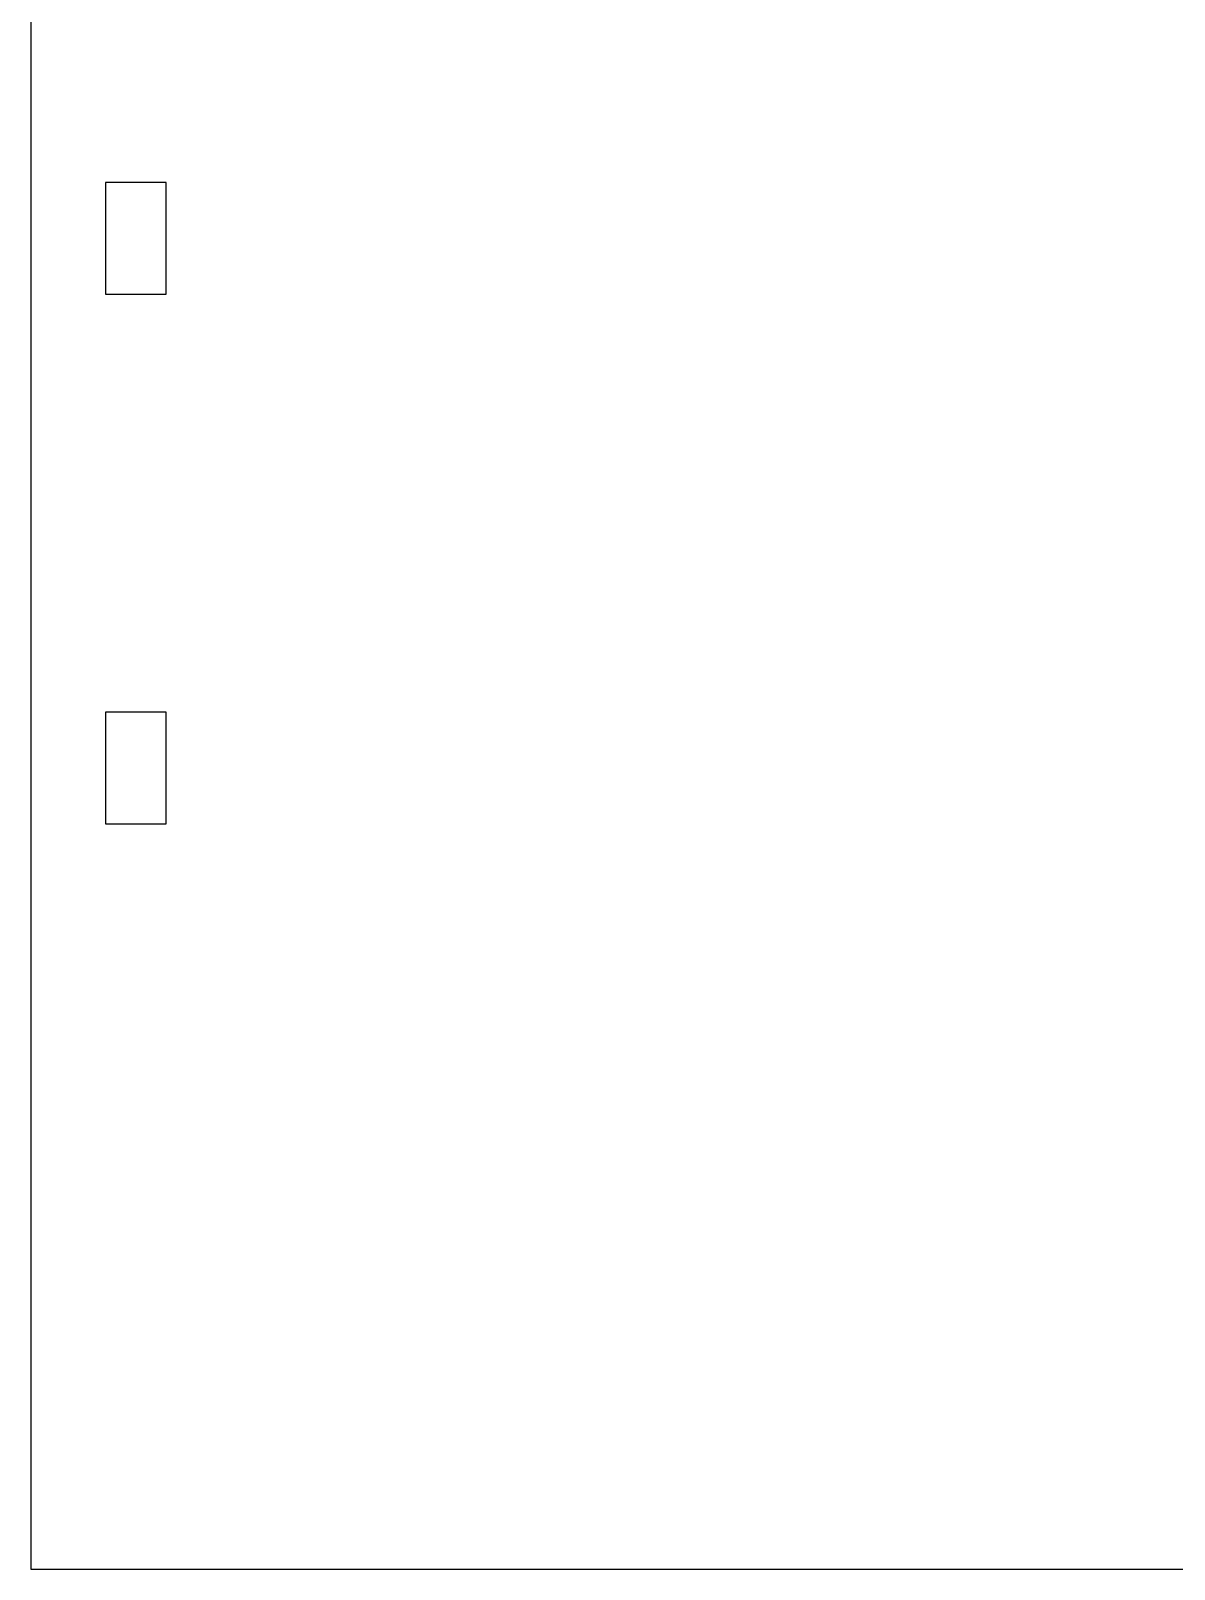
# Model space of a CAD drawing. Header units: millimetres. Extents: x -185 to 230, y -265 to 15.
# Drawn here: x -183.3 to -93.8, y -220.8 to -100.5 of the extents above; entities that cross this region are included whole.
import ezdxf

# ---------------------------------------------------------------- set-up
doc = ezdxf.new("R2010")
doc.units = ezdxf.units.MM
doc.header["$MEASUREMENT"] = 0
doc.layers.add('Layer 1', color=7, linetype='Continuous')

msp = doc.modelspace()

# ---------------------------------------------------------------- linework, layer by layer
at = {"layer": 'Layer 1'}
for points in [[(-183.2829, -220.8256), (-183.2829, -220.8256), (-183.2829, -59.3607), (-183.2829, -59.3607), (-183.2829, -59.3607), (-183.2829, -59.3607), (85.8667, -59.3607), (85.8667, -59.3607), (85.8667, -59.3607), (85.8667, -59.3607), (85.8667, -220.8256), (85.8667, -220.8256), (85.8667, -220.8256), (85.8667, -220.8256), (-183.2829, -220.8256), (-183.2829, -220.8256)], [(-177.4329, -121.0737), (-177.4329, -121.0737), (-177.4329, -112.3382), (-177.4329, -112.3382), (-177.4329, -112.3382), (-177.4329, -112.3382), (-172.6975, -112.3382), (-172.6975, -112.3382), (-172.6975, -112.3382), (-172.6975, -112.3382), (-172.6975, -121.0737), (-172.6975, -121.0737), (-172.6975, -121.0737), (-172.6975, -121.0737), (-177.4329, -121.0737), (-177.4329, -121.0737)], [(-177.4329, -162.5059), (-177.4329, -162.5059), (-177.4329, -153.7702), (-177.4329, -153.7702), (-177.4329, -153.7702), (-177.4329, -153.7702), (-172.6975, -153.7702), (-172.6975, -153.7702), (-172.6975, -153.7702), (-172.6975, -153.7702), (-172.6975, -162.5059), (-172.6975, -162.5059), (-172.6975, -162.5059), (-172.6975, -162.5059), (-177.4329, -162.5059), (-177.4329, -162.5059)]]:
    msp.add_open_spline(points, degree=3, knots=[0, 0, 0, 0, 0.2, 0.2, 0.2, 0.2, 0.4, 0.4, 0.4, 0.4, 0.6, 0.6, 0.6, 0.6, 1, 1, 1, 1], dxfattribs=at)
at = {"layer": 'Layer 1', "color": 1, "lineweight": 25}
for points in [[(-183.2829, -220.8256), (-183.2829, -220.8256), (-183.2829, -59.3607), (-183.2829, -59.3607), (-183.2829, -59.3607), (-183.2829, -59.3607), (85.8667, -59.3607), (85.8667, -59.3607), (85.8667, -59.3607), (85.8667, -59.3607), (85.8667, -220.8256), (85.8667, -220.8256), (85.8667, -220.8256), (85.8667, -220.8256), (-183.2829, -220.8256), (-183.2829, -220.8256)], [(-177.4329, -121.0737), (-177.4329, -121.0737), (-177.4329, -112.3382), (-177.4329, -112.3382), (-177.4329, -112.3382), (-177.4329, -112.3382), (-172.6975, -112.3382), (-172.6975, -112.3382), (-172.6975, -112.3382), (-172.6975, -112.3382), (-172.6975, -121.0737), (-172.6975, -121.0737), (-172.6975, -121.0737), (-172.6975, -121.0737), (-177.4329, -121.0737), (-177.4329, -121.0737)], [(-177.4329, -162.5059), (-177.4329, -162.5059), (-177.4329, -153.7702), (-177.4329, -153.7702), (-177.4329, -153.7702), (-177.4329, -153.7702), (-172.6975, -153.7702), (-172.6975, -153.7702), (-172.6975, -153.7702), (-172.6975, -153.7702), (-172.6975, -162.5059), (-172.6975, -162.5059), (-172.6975, -162.5059), (-172.6975, -162.5059), (-177.4329, -162.5059), (-177.4329, -162.5059)]]:
    msp.add_open_spline(points, degree=3, knots=[0, 0, 0, 0, 0.2, 0.2, 0.2, 0.2, 0.4, 0.4, 0.4, 0.4, 0.6, 0.6, 0.6, 0.6, 1, 1, 1, 1], dxfattribs=at)

doc.saveas('drawing.dxf')
